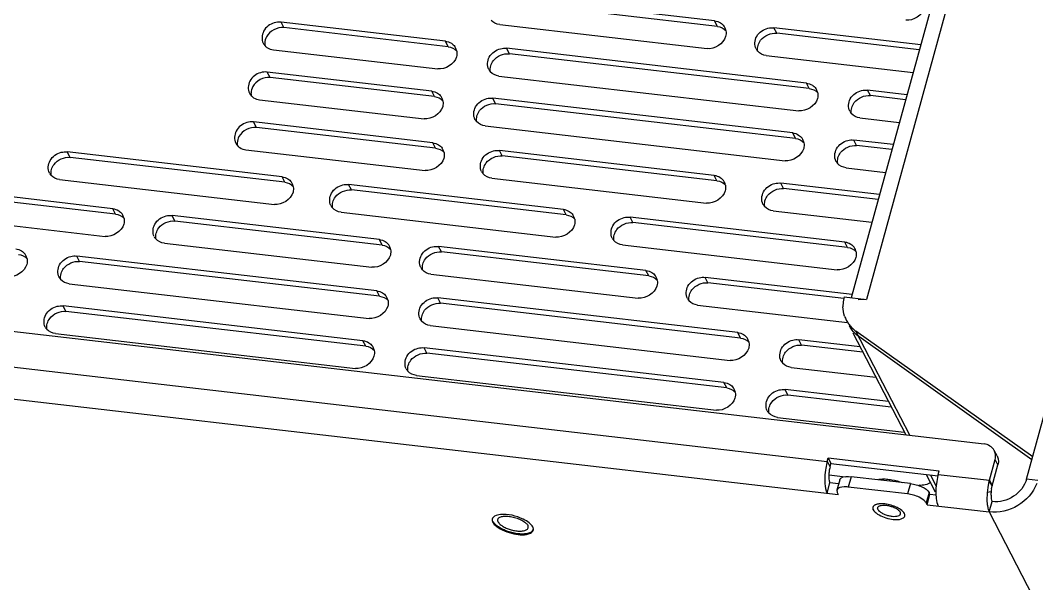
# Model space of a CAD drawing. Header units: millimetres. Extents: x -177 to 18421, y -5017 to 3255.
# Drawn here: x 13233.73 to 13265.99, y 1973.03 to 1990.91 of the extents above; entities that cross this region are included whole.
import ezdxf

# ---------------------------------------------------------------- set-up
doc = ezdxf.new("R2010")
doc.units = ezdxf.units.MM
doc.header["$LTSCALE"] = 46.255
doc.layers.get('0').update_dxf_attribs({"linetype": 'CONTINUOUS'})
doc.layers.add('02___PRT_ALL_AXES', color=7, linetype='CONTINUOUS')

msp = doc.modelspace()

# ---------------------------------------------------------------- linework, layer by layer
at = {"color": 7, "linetype": 'Continuous'}
for p, q in [((13272.517, 2027.197), (13260.099, 1982.108)), ((13273.061, 2027.345), (13260.587, 1982.052)), ((13255.769, 1990.891), (13249.188, 1991.654)), ((13247.224, 1990.247), (13242.007, 1990.851)), ((13242.097, 1990.678), (13242.007, 1990.851)), ((13248.946, 1990.774), (13255.527, 1990.011)), ((13255.859, 1990.718), (13255.769, 1990.891)), ((13262.31, 1990.133), (13257.65, 1990.673)), ((13257.739, 1990.5), (13257.65, 1990.673)), ((13247.314, 1990.073), (13247.224, 1990.247)), ((13241.764, 1989.972), (13246.982, 1989.367)), ((13258.682, 1988.919), (13249.163, 1990.022)), ((13249.253, 1989.849), (13249.163, 1990.022)), ((13257.407, 1989.793), (13262.067, 1989.253)), ((13246.788, 1988.663), (13241.57, 1989.268)), ((13241.66, 1989.094), (13241.57, 1989.268)), ((13248.921, 1989.142), (13258.44, 1988.039)), ((13258.772, 1988.746), (13258.682, 1988.919)), ((13246.878, 1988.49), (13246.788, 1988.663)), ((13261.873, 1988.549), (13260.621, 1988.694)), ((13260.711, 1988.521), (13260.621, 1988.694)), ((13241.328, 1988.388), (13246.546, 1987.783)), ((13258.246, 1987.335), (13248.727, 1988.438)), ((13248.817, 1988.265), (13248.727, 1988.438)), ((13260.379, 1987.814), (13261.631, 1987.669)), ((13246.822, 1987.025), (13241.134, 1987.684)), ((13241.224, 1987.51), (13241.134, 1987.684)), ((13248.485, 1987.558), (13258.004, 1986.455)), ((13258.336, 1987.162), (13258.246, 1987.335)), ((13246.912, 1986.851), (13246.822, 1987.025)), ((13261.437, 1986.965), (13260.185, 1987.111)), ((13260.275, 1986.937), (13260.185, 1987.111)), ((13242.038, 1985.945), (13235.222, 1986.734)), ((13235.312, 1986.561), (13235.222, 1986.734)), ((13240.892, 1986.804), (13246.58, 1986.145)), ((13255.753, 1985.99), (13248.937, 1986.78)), ((13249.027, 1986.606), (13248.937, 1986.78)), ((13259.943, 1986.231), (13261.195, 1986.086)), ((13242.128, 1985.771), (13242.038, 1985.945)), ((13248.695, 1985.9), (13255.511, 1985.11)), ((13255.843, 1985.816), (13255.753, 1985.99)), ((13236.666, 1984.933), (13230.085, 1985.695)), ((13234.979, 1985.855), (13241.795, 1985.065)), ((13250.969, 1984.91), (13244.153, 1985.7)), ((13244.243, 1985.526), (13244.153, 1985.7)), ((13261.001, 1985.382), (13257.869, 1985.745)), ((13257.959, 1985.571), (13257.869, 1985.745)), ((13236.756, 1984.759), (13236.666, 1984.933)), ((13251.059, 1984.736), (13250.969, 1984.91)), ((13229.842, 1984.815), (13236.423, 1984.053)), ((13245.127, 1983.952), (13238.546, 1984.715)), ((13238.636, 1984.541), (13238.546, 1984.715)), ((13243.911, 1984.82), (13250.727, 1984.03)), ((13259.9, 1983.875), (13253.084, 1984.665)), ((13253.174, 1984.491), (13253.084, 1984.665)), ((13257.626, 1984.865), (13260.759, 1984.502)), ((13245.217, 1983.779), (13245.127, 1983.952)), ((13238.304, 1983.835), (13244.885, 1983.072)), ((13253.588, 1982.972), (13247.007, 1983.734)), ((13247.097, 1983.561), (13247.007, 1983.734)), ((13252.842, 1983.785), (13259.658, 1982.995)), ((13259.99, 1983.701), (13259.9, 1983.875)), ((13245.043, 1982.328), (13235.525, 1983.431)), ((13235.614, 1983.257), (13235.525, 1983.431)), ((13253.678, 1982.798), (13253.588, 1982.972)), ((13246.765, 1982.854), (13253.346, 1982.092)), ((13260.129, 1982.214), (13255.469, 1982.754)), ((13255.558, 1982.58), (13255.469, 1982.754)), ((13235.282, 1982.551), (13244.801, 1981.448)), ((13245.133, 1982.154), (13245.043, 1982.328)), ((13256.501, 1981), (13246.982, 1982.103)), ((13247.072, 1981.929), (13246.982, 1982.103)), ((13259.881, 1982.133), (13260.587, 1982.052)), ((13244.607, 1980.744), (13235.088, 1981.847)), ((13235.178, 1981.673), (13235.088, 1981.847)), ((13255.226, 1981.874), (13259.986, 1981.322)), ((13246.74, 1981.223), (13256.259, 1980.12)), ((13265.865, 1977.057), (13260.252, 1981.048)), ((13261.965, 1977.742), (13260.252, 1981.048)), ((13234.846, 1980.967), (13244.365, 1979.864)), ((13244.697, 1980.57), (13244.607, 1980.744)), ((13256.591, 1980.826), (13256.501, 1981)), ((13260.387, 1980.55), (13258.44, 1980.775)), ((13258.53, 1980.602), (13258.44, 1980.775)), ((13260.154, 1980.998), (13261.833, 1977.757)), ((13256.065, 1979.416), (13246.546, 1980.519)), ((13246.636, 1980.346), (13246.546, 1980.519)), ((13258.198, 1979.895), (13260.887, 1979.584)), ((13246.304, 1979.639), (13255.823, 1978.536)), ((13256.155, 1979.243), (13256.065, 1979.416)), ((13261.287, 1978.811), (13258.004, 1979.191)), ((13258.094, 1979.018), (13258.004, 1979.191)), ((13265.671, 1976.351), (13266.507, 1979.386)), ((13257.762, 1978.311), (13261.788, 1977.845)), ((13264.734, 1977.085), (13264.644, 1977.259)), ((13259.341, 1976.911), (13259.431, 1976.737)), ((13259.371, 1977.021), (13259.461, 1976.847)), ((13259.431, 1976.737), (13259.461, 1976.847)), ((13259.461, 1976.847), (13262.861, 1976.454)), ((13264.76, 1976.801), (13264.67, 1976.974)), ((13264.578, 1976.141), (13264.76, 1976.801)), ((13259.339, 1975.904), (13259.43, 1976.234)), ((13259.402, 1976.487), (13259.917, 1976.427)), ((13259.705, 1976.202), (13259.43, 1976.234)), ((13259.74, 1976.329), (13259.65, 1975.999)), ((13260.103, 1976.428), (13260.012, 1976.098)), ((13261.983, 1976.21), (13260.103, 1976.428)), ((13260.984, 1976.346), (13260.981, 1976.335)), ((13260.995, 1976.337), (13260.984, 1976.346)), ((13261.072, 1976.354), (13261.069, 1976.343)), ((13261.983, 1976.21), (13261.892, 1975.88)), ((13262.486, 1976.497), (13262.768, 1975.952)), ((13262.623, 1976.471), (13262.804, 1976.122)), ((13264.478, 1976.276), (13264.573, 1976.122)), ((13264.488, 1976.314), (13264.578, 1976.141)), ((13266.023, 1976.31), (13265.671, 1976.351)), ((13262.573, 1975.924), (13262.482, 1975.594)), ((13262.512, 1975.536), (13262.603, 1975.866)), ((13262.603, 1975.866), (13262.573, 1975.924)), ((13262.797, 1975.844), (13262.603, 1975.866)), ((13264.421, 1975.938), (13264.545, 1975.953)), ((13264.573, 1976.122), (13264.578, 1976.141)), ((13264.486, 1975.308), (13264.577, 1975.638))]:
    msp.add_line(p, q, dxfattribs=at)
at = {"color": 3, "linetype": 'Continuous'}
for p, q in [((13255.859, 1990.718), (13249.278, 1991.48)), ((13247.314, 1990.073), (13242.097, 1990.678)), ((13262.266, 1989.975), (13257.739, 1990.5)), ((13258.772, 1988.746), (13249.253, 1989.849)), ((13159.778, 1989.583), (13264.321, 1977.469)), ((13246.878, 1988.49), (13241.66, 1989.094)), ((13261.83, 1988.391), (13260.711, 1988.521)), ((13258.336, 1987.162), (13248.817, 1988.265)), ((13246.912, 1986.851), (13241.224, 1987.51)), ((13261.394, 1986.807), (13260.275, 1986.937)), ((13242.128, 1985.771), (13235.312, 1986.561)), ((13255.843, 1985.816), (13249.027, 1986.606)), ((13260.957, 1985.224), (13257.959, 1985.571)), ((13236.756, 1984.759), (13230.175, 1985.522)), ((13251.059, 1984.736), (13244.243, 1985.526)), ((13245.217, 1983.779), (13238.636, 1984.541)), ((13259.99, 1983.701), (13253.174, 1984.491)), ((13253.678, 1982.798), (13247.097, 1983.561)), ((13245.133, 1982.154), (13235.614, 1983.257)), ((13259.875, 1982.08), (13255.558, 1982.58)), ((13244.697, 1980.57), (13235.178, 1981.673)), ((13256.591, 1980.826), (13247.072, 1981.929)), ((13265.84, 1976.965), (13260.341, 1980.875)), ((13260.476, 1980.376), (13258.53, 1980.602)), ((13229.962, 1980.315), (13259.341, 1976.911)), ((13256.155, 1979.243), (13246.636, 1980.346)), ((13229.607, 1979.349), (13259.691, 1975.863)), ((13261.377, 1978.637), (13258.094, 1979.018)), ((13259.341, 1976.911), (13259.371, 1977.021)), ((13259.371, 1977.021), (13262.897, 1976.612)), ((13264.488, 1976.314), (13264.67, 1976.974)), ((13262.867, 1976.502), (13262.897, 1976.612)), ((13262.867, 1976.502), (13264.488, 1976.314)), ((13264.478, 1976.276), (13264.483, 1976.295)), ((13264.483, 1976.295), (13264.488, 1976.314)), ((13259.65, 1976), (13259.662, 1975.921)), ((13259.662, 1975.921), (13259.691, 1975.863)), ((13261.892, 1975.88), (13260.012, 1976.098)), ((13262.512, 1975.536), (13262.482, 1975.594)), ((13262.512, 1975.536), (13264.486, 1975.308)), ((13264.486, 1975.308), (13274.969, 1955.074))]:
    msp.add_line(p, q, dxfattribs=at)
at = {"color": 7, "linetype": 'Continuous'}
for centre, radius, start, end in [((13255.768, 1990.514), 0.365, 27.4056, 35.1828), ((13255.761, 1990.511), 0.372, 10.3285, 27.3353), ((13241.768, 1990.351), 0.367, 207.4263, 223.0838), ((13241.782, 1990.364), 0.386, 223.076, 237.2182), ((13247.223, 1989.869), 0.365, 27.4056, 35.1828), ((13247.217, 1989.866), 0.372, 10.3285, 27.3353), ((13257.408, 1990.171), 0.365, 207.4056, 215.1828), ((13257.411, 1990.173), 0.368, 215.202, 221.3403), ((13248.922, 1989.52), 0.365, 207.4056, 215.1828), ((13248.925, 1989.522), 0.368, 215.202, 221.3403), ((13241.331, 1988.767), 0.367, 207.4263, 223.0838), ((13241.345, 1988.78), 0.386, 223.076, 237.2182), ((13246.787, 1988.285), 0.365, 27.4056, 35.1828), ((13246.78, 1988.282), 0.372, 10.3285, 27.3353), ((13258.681, 1988.542), 0.365, 27.4056, 35.1828), ((13258.675, 1988.539), 0.372, 10.3285, 27.3353), ((13260.38, 1988.192), 0.365, 207.4056, 215.1828), ((13260.383, 1988.194), 0.368, 215.202, 221.3403), ((13248.486, 1987.936), 0.365, 207.4056, 215.1828), ((13248.489, 1987.938), 0.368, 215.202, 221.3403), ((13258.245, 1986.958), 0.365, 27.4056, 35.1828), ((13240.895, 1987.183), 0.367, 207.4263, 223.0838), ((13240.909, 1987.196), 0.386, 223.076, 237.2182), ((13246.821, 1986.647), 0.365, 27.4056, 35.1828), ((13258.238, 1986.955), 0.372, 10.3285, 27.3353), ((13246.814, 1986.644), 0.372, 10.3285, 27.3353), ((13259.944, 1986.608), 0.365, 207.4056, 215.1828), ((13259.947, 1986.61), 0.368, 215.202, 221.3403), ((13234.98, 1986.232), 0.365, 207.4056, 215.1828), ((13234.983, 1986.234), 0.368, 215.202, 221.3403), ((13248.696, 1986.277), 0.365, 207.4056, 215.1828), ((13248.699, 1986.279), 0.368, 215.202, 221.3403), ((13242.037, 1985.567), 0.365, 27.4056, 35.1828), ((13242.03, 1985.564), 0.372, 10.3285, 27.3353), ((13255.752, 1985.612), 0.365, 27.4056, 35.1828), ((13255.746, 1985.609), 0.372, 10.3285, 27.3353), ((13243.912, 1985.197), 0.365, 207.4056, 215.1828), ((13243.914, 1985.199), 0.368, 215.202, 221.3403), ((13257.628, 1985.242), 0.365, 207.4056, 215.1828), ((13257.63, 1985.244), 0.368, 215.202, 221.3403), ((13236.665, 1984.555), 0.365, 27.4056, 35.1828), ((13236.658, 1984.552), 0.372, 10.3285, 27.3353), ((13250.968, 1984.532), 0.365, 27.4056, 35.1828), ((13250.961, 1984.529), 0.372, 10.3285, 27.3353), ((13238.305, 1984.212), 0.365, 207.4056, 215.1828), ((13238.308, 1984.214), 0.368, 215.202, 221.3403), ((13252.843, 1984.162), 0.365, 207.4056, 215.1828), ((13252.846, 1984.164), 0.368, 215.202, 221.3403), ((13245.126, 1983.575), 0.365, 27.4056, 35.1828), ((13245.119, 1983.572), 0.372, 10.3285, 27.3353), ((13259.899, 1983.497), 0.365, 27.4056, 35.1828), ((13259.893, 1983.494), 0.372, 10.3285, 27.3353), ((13233.584, 1983.278), 0.365, 27.4056, 35.1828), ((13233.578, 1983.275), 0.372, 10.3285, 27.3353), ((13246.766, 1983.232), 0.365, 207.4056, 215.1828), ((13246.769, 1983.234), 0.368, 215.202, 221.3403), ((13235.283, 1982.928), 0.365, 207.4056, 215.1828), ((13235.286, 1982.93), 0.368, 215.202, 221.3403), ((13253.587, 1982.594), 0.365, 27.4056, 35.1828), ((13253.58, 1982.591), 0.372, 10.3285, 27.3353), ((13245.042, 1981.95), 0.365, 27.4056, 35.1828), ((13245.036, 1981.947), 0.372, 10.3285, 27.3353), ((13255.227, 1982.251), 0.365, 207.4056, 215.1828), ((13255.23, 1982.253), 0.368, 215.202, 221.3403), ((13260.955, 1981.836), 1.114, 164.5555, 175.3119), ((13260.888, 1981.843), 1.047, 175.359, 181.1216), ((13246.741, 1981.6), 0.365, 207.4056, 215.1828), ((13246.744, 1981.602), 0.368, 215.202, 221.3403), ((13260.794, 1981.831), 0.952, 198.8434, 207.3754), ((13260.793, 1981.831), 0.951, 207.389, 215.5314), ((13234.847, 1981.344), 0.365, 207.4056, 215.1828), ((13234.85, 1981.346), 0.368, 215.202, 221.3403), ((13260.793, 1981.831), 0.95, 215.5361, 216.9675), ((13260.812, 1981.846), 0.974, 217.0064, 225.8455), ((13260.874, 1981.653), 0.94, 207.4536, 210.9743), ((13260.874, 1981.653), 0.941, 210.9757, 211.9887), ((13260.837, 1981.872), 1.01, 225.847, 234.6027), ((13256.5, 1980.622), 0.365, 27.4056, 35.1828), ((13256.494, 1980.619), 0.372, 10.3285, 27.3353), ((13244.606, 1980.366), 0.365, 27.4056, 35.1828), ((13244.599, 1980.363), 0.372, 10.3285, 27.3353), ((13258.199, 1980.273), 0.365, 207.4056, 215.1828), ((13258.202, 1980.275), 0.368, 215.202, 221.3403), ((13246.305, 1980.017), 0.365, 207.4056, 215.1828), ((13246.308, 1980.019), 0.368, 215.202, 221.3403), ((13256.064, 1979.039), 0.365, 27.4056, 35.1828), ((13256.057, 1979.036), 0.372, 10.3285, 27.3353), ((13257.763, 1978.689), 0.365, 207.4056, 215.1828), ((13257.766, 1978.691), 0.368, 215.202, 221.3403), ((13261.097, 1975.508), 0.835, 97.0076, 97.9862), ((13261.104, 1975.453), 0.891, 95.5686, 97.0027), ((13261.113, 1975.354), 0.99, 92.5497, 95.5574), ((13265.698, 1975.848), 1.158, 170.597, 174.786)]:
    msp.add_arc(centre, radius, start, end, dxfattribs=at)
at = {"color": 3, "linetype": 'Continuous'}
for centre, radius, start, end in [((13241.878, 1990.181), 0.388, 178.3569, 191.4188), ((13241.441, 1988.597), 0.388, 178.3569, 191.4188), ((13241.005, 1987.013), 0.388, 178.3569, 191.4188), ((13260.884, 1981.658), 0.951, 207.3927, 216.9601), ((13261.071, 1976.435), 1.794, 164.61, 165.7685), ((13264.596, 1976.026), 1.794, 164.61, 165.7685), ((13266.448, 1975.781), 2.031, 165.8894, 169.016), ((13264.636, 1975.929), 1.846, 179.8502, 182.8264), ((13266.718, 1975.73), 2.306, 170.6299, 174.8262), ((13266.633, 1975.744), 2.22, 169.5121, 170.6228), ((13266.594, 1975.751), 2.18, 168.9795, 169.5107)]:
    msp.add_arc(centre, radius, start, end, dxfattribs=at)
at = {"color": 7, "linetype": 'Continuous'}
for points in [[(13262.43, 1991.3), (13262.368, 1991.073), (13262.073, 1990.887), (13261.839, 1990.914)], [(13242.007, 1990.851), (13241.935, 1990.86), (13241.86, 1990.852), (13241.791, 1990.831)], [(13248.946, 1990.774), (13248.845, 1990.785), (13248.741, 1990.834), (13248.674, 1990.91)], [(13255.769, 1990.891), (13255.835, 1990.883), (13255.901, 1990.862), (13255.957, 1990.827)], [(13255.957, 1990.827), (13255.999, 1990.8), (13256.037, 1990.765), (13256.066, 1990.724)], [(13256.118, 1990.397), (13256.056, 1990.17), (13255.761, 1989.984), (13255.527, 1990.011)], [(13256.127, 1990.577), (13256.138, 1990.518), (13256.134, 1990.455), (13256.118, 1990.397)], [(13257.461, 1990.66), (13257.522, 1990.676), (13257.587, 1990.68), (13257.65, 1990.673)], [(13247.224, 1990.247), (13247.29, 1990.239), (13247.356, 1990.218), (13247.412, 1990.183)], [(13247.412, 1990.183), (13247.454, 1990.156), (13247.492, 1990.12), (13247.521, 1990.079)], [(13241.572, 1990.039), (13241.629, 1990.002), (13241.697, 1989.979), (13241.764, 1989.972)], [(13247.573, 1989.752), (13247.511, 1989.526), (13247.216, 1989.34), (13246.982, 1989.367)], [(13247.583, 1989.933), (13247.593, 1989.874), (13247.589, 1989.811), (13247.573, 1989.752)], [(13248.974, 1990.009), (13249.036, 1990.024), (13249.101, 1990.029), (13249.163, 1990.022)], [(13257.407, 1989.793), (13257.306, 1989.805), (13257.202, 1989.853), (13257.135, 1989.93)], [(13241.57, 1989.268), (13241.499, 1989.276), (13241.424, 1989.268), (13241.354, 1989.248)], [(13248.921, 1989.142), (13248.82, 1989.154), (13248.716, 1989.202), (13248.649, 1989.279)], [(13258.682, 1988.919), (13258.748, 1988.911), (13258.814, 1988.89), (13258.87, 1988.855)], [(13258.87, 1988.855), (13258.912, 1988.828), (13258.95, 1988.793), (13258.979, 1988.752)], [(13241.136, 1988.455), (13241.193, 1988.418), (13241.261, 1988.395), (13241.328, 1988.388)], [(13246.788, 1988.663), (13246.854, 1988.655), (13246.92, 1988.634), (13246.976, 1988.599)], [(13246.976, 1988.599), (13247.018, 1988.572), (13247.056, 1988.537), (13247.085, 1988.496)], [(13248.538, 1988.426), (13248.6, 1988.441), (13248.665, 1988.446), (13248.727, 1988.438)], [(13259.04, 1988.605), (13259.051, 1988.546), (13259.047, 1988.483), (13259.031, 1988.425)], [(13260.432, 1988.682), (13260.494, 1988.697), (13260.559, 1988.702), (13260.621, 1988.694)], [(13247.137, 1988.169), (13247.075, 1987.942), (13246.78, 1987.756), (13246.546, 1987.783)], [(13247.146, 1988.349), (13247.157, 1988.29), (13247.153, 1988.227), (13247.137, 1988.169)], [(13259.031, 1988.425), (13258.969, 1988.198), (13258.674, 1988.012), (13258.44, 1988.039)], [(13260.379, 1987.814), (13260.278, 1987.826), (13260.174, 1987.875), (13260.107, 1987.951)], [(13241.134, 1987.684), (13241.062, 1987.692), (13240.988, 1987.684), (13240.918, 1987.664)], [(13248.485, 1987.558), (13248.384, 1987.57), (13248.28, 1987.619), (13248.212, 1987.695)], [(13258.246, 1987.335), (13258.312, 1987.328), (13258.378, 1987.306), (13258.434, 1987.271)], [(13258.434, 1987.271), (13258.476, 1987.244), (13258.514, 1987.209), (13258.543, 1987.168)], [(13240.7, 1986.871), (13240.757, 1986.834), (13240.825, 1986.812), (13240.892, 1986.804)], [(13246.822, 1987.025), (13246.888, 1987.017), (13246.954, 1986.995), (13247.009, 1986.96)], [(13247.009, 1986.96), (13247.052, 1986.934), (13247.09, 1986.898), (13247.119, 1986.857)], [(13258.595, 1986.841), (13258.533, 1986.614), (13258.238, 1986.428), (13258.004, 1986.455)], [(13258.604, 1987.021), (13258.615, 1986.962), (13258.611, 1986.899), (13258.595, 1986.841)], [(13259.996, 1987.098), (13260.057, 1987.113), (13260.122, 1987.118), (13260.185, 1987.111)], [(13235.033, 1986.722), (13235.094, 1986.737), (13235.159, 1986.742), (13235.222, 1986.734)], [(13247.171, 1986.53), (13247.109, 1986.303), (13246.813, 1986.118), (13246.58, 1986.145)], [(13247.18, 1986.711), (13247.191, 1986.652), (13247.187, 1986.588), (13247.171, 1986.53)], [(13248.748, 1986.767), (13248.81, 1986.782), (13248.875, 1986.787), (13248.937, 1986.78)], [(13259.943, 1986.231), (13259.842, 1986.242), (13259.737, 1986.291), (13259.67, 1986.367)], [(13234.979, 1985.855), (13234.878, 1985.866), (13234.774, 1985.915), (13234.707, 1985.991)], [(13242.038, 1985.945), (13242.103, 1985.937), (13242.169, 1985.915), (13242.225, 1985.88)], [(13242.225, 1985.88), (13242.268, 1985.854), (13242.306, 1985.818), (13242.335, 1985.777)], [(13248.695, 1985.9), (13248.594, 1985.911), (13248.49, 1985.96), (13248.423, 1986.036)], [(13255.753, 1985.99), (13255.819, 1985.982), (13255.885, 1985.961), (13255.941, 1985.925)], [(13255.941, 1985.925), (13255.983, 1985.899), (13256.021, 1985.863), (13256.05, 1985.822)], [(13242.396, 1985.631), (13242.407, 1985.572), (13242.403, 1985.508), (13242.387, 1985.45)], [(13243.964, 1985.687), (13244.025, 1985.702), (13244.09, 1985.707), (13244.153, 1985.7)], [(13256.112, 1985.676), (13256.122, 1985.617), (13256.118, 1985.553), (13256.102, 1985.495)], [(13257.68, 1985.732), (13257.741, 1985.747), (13257.806, 1985.752), (13257.869, 1985.745)], [(13242.387, 1985.45), (13242.324, 1985.223), (13242.029, 1985.038), (13241.795, 1985.065)], [(13256.102, 1985.495), (13256.04, 1985.268), (13255.745, 1985.083), (13255.511, 1985.11)], [(13236.666, 1984.933), (13236.731, 1984.925), (13236.797, 1984.904), (13236.853, 1984.868)], [(13243.911, 1984.82), (13243.81, 1984.831), (13243.705, 1984.88), (13243.638, 1984.956)], [(13250.969, 1984.91), (13251.035, 1984.902), (13251.101, 1984.881), (13251.156, 1984.845)], [(13257.626, 1984.865), (13257.526, 1984.876), (13257.421, 1984.925), (13257.354, 1985.001)], [(13236.853, 1984.868), (13236.896, 1984.842), (13236.934, 1984.806), (13236.963, 1984.765)], [(13237.024, 1984.619), (13237.035, 1984.56), (13237.031, 1984.496), (13237.015, 1984.438)], [(13238.357, 1984.702), (13238.418, 1984.717), (13238.483, 1984.722), (13238.546, 1984.715)], [(13251.156, 1984.845), (13251.199, 1984.819), (13251.237, 1984.783), (13251.266, 1984.742)], [(13251.327, 1984.596), (13251.338, 1984.537), (13251.334, 1984.473), (13251.318, 1984.415)], [(13252.895, 1984.652), (13252.957, 1984.667), (13253.022, 1984.672), (13253.084, 1984.665)], [(13237.015, 1984.438), (13236.952, 1984.212), (13236.657, 1984.026), (13236.423, 1984.053)], [(13251.318, 1984.415), (13251.256, 1984.188), (13250.96, 1984.003), (13250.727, 1984.03)], [(13238.304, 1983.835), (13238.203, 1983.847), (13238.098, 1983.895), (13238.031, 1983.971)], [(13245.127, 1983.952), (13245.193, 1983.945), (13245.259, 1983.923), (13245.314, 1983.888)], [(13233.585, 1983.655), (13233.651, 1983.648), (13233.717, 1983.626), (13233.773, 1983.591)], [(13245.314, 1983.888), (13245.357, 1983.861), (13245.395, 1983.826), (13245.424, 1983.785)], [(13245.485, 1983.639), (13245.496, 1983.579), (13245.492, 1983.516), (13245.476, 1983.458)], [(13246.818, 1983.722), (13246.88, 1983.737), (13246.945, 1983.742), (13247.007, 1983.734)], [(13252.842, 1983.785), (13252.741, 1983.796), (13252.637, 1983.845), (13252.57, 1983.921)], [(13259.9, 1983.875), (13259.966, 1983.867), (13260.032, 1983.846), (13260.088, 1983.81)], [(13260.088, 1983.81), (13260.13, 1983.784), (13260.168, 1983.748), (13260.197, 1983.707)], [(13233.773, 1983.591), (13233.815, 1983.564), (13233.853, 1983.529), (13233.882, 1983.488)], [(13233.944, 1983.342), (13233.954, 1983.282), (13233.95, 1983.219), (13233.934, 1983.161)], [(13235.335, 1983.418), (13235.397, 1983.433), (13235.462, 1983.438), (13235.525, 1983.431)], [(13245.476, 1983.458), (13245.414, 1983.231), (13245.118, 1983.045), (13244.885, 1983.072)], [(13260.249, 1983.38), (13260.187, 1983.153), (13259.892, 1982.968), (13259.658, 1982.995)], [(13260.259, 1983.561), (13260.269, 1983.502), (13260.265, 1983.438), (13260.249, 1983.38)], [(13233.934, 1983.161), (13233.872, 1982.934), (13233.577, 1982.748), (13233.343, 1982.775)], [(13246.765, 1982.854), (13246.664, 1982.866), (13246.56, 1982.915), (13246.493, 1982.991)], [(13253.588, 1982.972), (13253.654, 1982.964), (13253.72, 1982.943), (13253.776, 1982.907)], [(13235.282, 1982.551), (13235.181, 1982.562), (13235.077, 1982.611), (13235.01, 1982.687)], [(13253.776, 1982.907), (13253.818, 1982.881), (13253.856, 1982.845), (13253.885, 1982.804)], [(13253.946, 1982.658), (13253.957, 1982.599), (13253.953, 1982.535), (13253.937, 1982.477)], [(13255.28, 1982.741), (13255.341, 1982.756), (13255.406, 1982.761), (13255.469, 1982.754)], [(13245.043, 1982.328), (13245.109, 1982.32), (13245.175, 1982.298), (13245.231, 1982.263)], [(13253.937, 1982.477), (13253.875, 1982.251), (13253.58, 1982.065), (13253.346, 1982.092)], [(13245.231, 1982.263), (13245.273, 1982.237), (13245.311, 1982.201), (13245.34, 1982.16)], [(13245.402, 1982.014), (13245.412, 1981.954), (13245.408, 1981.891), (13245.392, 1981.833)], [(13246.793, 1982.09), (13246.855, 1982.105), (13246.92, 1982.11), (13246.982, 1982.103)], [(13255.226, 1981.874), (13255.125, 1981.886), (13255.021, 1981.934), (13254.954, 1982.01)], [(13260.32, 1982.055), (13260.408, 1982.065), (13260.498, 1982.062), (13260.587, 1982.052)], [(13234.899, 1981.834), (13234.961, 1981.849), (13235.026, 1981.854), (13235.088, 1981.847)], [(13245.392, 1981.833), (13245.33, 1981.606), (13245.035, 1981.421), (13244.801, 1981.448)], [(13259.894, 1981.524), (13259.861, 1981.619), (13259.844, 1981.721), (13259.842, 1981.822)], [(13246.74, 1981.223), (13246.639, 1981.235), (13246.535, 1981.283), (13246.468, 1981.359)], [(13234.846, 1980.967), (13234.745, 1980.979), (13234.641, 1981.027), (13234.573, 1981.103)], [(13260.341, 1980.875), (13260.237, 1980.949), (13260.144, 1981.046), (13260.076, 1981.155)], [(13244.607, 1980.744), (13244.673, 1980.736), (13244.739, 1980.715), (13244.795, 1980.679)], [(13256.501, 1981), (13256.567, 1980.992), (13256.633, 1980.971), (13256.689, 1980.936)], [(13256.689, 1980.936), (13256.731, 1980.909), (13256.769, 1980.873), (13256.798, 1980.832)], [(13258.251, 1980.762), (13258.313, 1980.778), (13258.378, 1980.782), (13258.44, 1980.775)], [(13244.795, 1980.679), (13244.837, 1980.653), (13244.875, 1980.617), (13244.904, 1980.576)], [(13244.965, 1980.43), (13244.976, 1980.371), (13244.972, 1980.307), (13244.956, 1980.249)], [(13246.357, 1980.506), (13246.419, 1980.521), (13246.484, 1980.526), (13246.546, 1980.519)], [(13256.85, 1980.505), (13256.788, 1980.279), (13256.493, 1980.093), (13256.259, 1980.12)], [(13256.859, 1980.686), (13256.87, 1980.627), (13256.866, 1980.564), (13256.85, 1980.505)], [(13244.956, 1980.249), (13244.894, 1980.022), (13244.599, 1979.837), (13244.365, 1979.864)], [(13246.304, 1979.639), (13246.203, 1979.651), (13246.099, 1979.699), (13246.031, 1979.776)], [(13258.198, 1979.895), (13258.097, 1979.907), (13257.993, 1979.955), (13257.926, 1980.032)], [(13256.065, 1979.416), (13256.131, 1979.408), (13256.197, 1979.387), (13256.253, 1979.352)], [(13256.253, 1979.352), (13256.295, 1979.325), (13256.333, 1979.29), (13256.362, 1979.249)], [(13256.423, 1979.102), (13256.434, 1979.043), (13256.43, 1978.98), (13256.414, 1978.922)], [(13257.815, 1979.179), (13257.876, 1979.194), (13257.941, 1979.199), (13258.004, 1979.191)], [(13256.414, 1978.922), (13256.352, 1978.695), (13256.057, 1978.509), (13255.823, 1978.536)], [(13257.762, 1978.311), (13257.661, 1978.323), (13257.556, 1978.372), (13257.489, 1978.448)], [(13264.734, 1977.086), (13264.752, 1977.049), (13264.765, 1977.009), (13264.771, 1976.968)], [(13264.771, 1976.968), (13264.779, 1976.913), (13264.775, 1976.855), (13264.76, 1976.801)], [(13259.431, 1976.737), (13259.418, 1976.692), (13259.409, 1976.645), (13259.403, 1976.598)], [(13262.629, 1976.246), (13262.524, 1976.177), (13262.387, 1976.141), (13262.261, 1976.156)], [(13264.545, 1975.953), (13264.541, 1975.911), (13264.539, 1975.869), (13264.541, 1975.826)], [(13264.541, 1975.826), (13264.542, 1975.762), (13264.548, 1975.695), (13264.577, 1975.638)]]:
    msp.add_open_spline(points, degree=3, dxfattribs=at)
for points, knots in [([(13241.791, 1990.831), (13241.653, 1990.791), (13241.407, 1990.614), (13241.383, 1990.295), (13241.442, 1990.181)], [0, 0, 0, 0, 0.529359, 1, 1, 1, 1]), ([(13257.085, 1990.003), (13257.024, 1990.119), (13257.054, 1990.451), (13257.317, 1990.625), (13257.461, 1990.66)], [0, 0, 0, 0, 0.470525, 1, 1, 1, 1]), ([(13248.599, 1989.352), (13248.538, 1989.468), (13248.568, 1989.8), (13248.831, 1989.974), (13248.974, 1990.009)], [0, 0, 0, 0, 0.470525, 1, 1, 1, 1]), ([(13241.354, 1989.248), (13241.217, 1989.207), (13240.97, 1989.03), (13240.947, 1988.711), (13241.005, 1988.598)], [0, 0, 0, 0, 0.529359, 1, 1, 1, 1]), ([(13260.057, 1988.024), (13259.996, 1988.141), (13260.026, 1988.472), (13260.289, 1988.647), (13260.432, 1988.682)], [0, 0, 0, 0, 0.470525, 1, 1, 1, 1]), ([(13248.162, 1987.768), (13248.102, 1987.885), (13248.132, 1988.216), (13248.395, 1988.39), (13248.538, 1988.426)], [0, 0, 0, 0, 0.470525, 1, 1, 1, 1]), ([(13240.918, 1987.664), (13240.781, 1987.623), (13240.534, 1987.446), (13240.511, 1987.127), (13240.569, 1987.014)], [0, 0, 0, 0, 0.529359, 1, 1, 1, 1]), ([(13259.62, 1986.44), (13259.56, 1986.557), (13259.59, 1986.888), (13259.853, 1987.063), (13259.996, 1987.098)], [0, 0, 0, 0, 0.470525, 1, 1, 1, 1]), ([(13234.657, 1986.064), (13234.596, 1986.181), (13234.626, 1986.512), (13234.889, 1986.687), (13235.033, 1986.722)], [0, 0, 0, 0, 0.470525, 1, 1, 1, 1]), ([(13248.372, 1986.109), (13248.312, 1986.226), (13248.342, 1986.557), (13248.605, 1986.732), (13248.748, 1986.767)], [0, 0, 0, 0, 0.470525, 1, 1, 1, 1]), ([(13243.588, 1985.029), (13243.528, 1985.146), (13243.558, 1985.477), (13243.82, 1985.652), (13243.964, 1985.687)], [0, 0, 0, 0, 0.470525, 1, 1, 1, 1]), ([(13257.304, 1985.074), (13257.243, 1985.191), (13257.273, 1985.522), (13257.536, 1985.697), (13257.68, 1985.732)], [0, 0, 0, 0, 0.470525, 1, 1, 1, 1]), ([(13237.981, 1984.045), (13237.921, 1984.161), (13237.951, 1984.493), (13238.213, 1984.667), (13238.357, 1984.702)], [0, 0, 0, 0, 0.470525, 1, 1, 1, 1]), ([(13252.519, 1983.994), (13252.459, 1984.111), (13252.489, 1984.442), (13252.752, 1984.617), (13252.895, 1984.652)], [0, 0, 0, 0, 0.470525, 1, 1, 1, 1]), ([(13246.442, 1983.064), (13246.382, 1983.181), (13246.412, 1983.512), (13246.675, 1983.687), (13246.818, 1983.722)], [0, 0, 0, 0, 0.470525, 1, 1, 1, 1]), ([(13234.96, 1982.76), (13234.899, 1982.877), (13234.929, 1983.208), (13235.192, 1983.383), (13235.335, 1983.418)], [0, 0, 0, 0, 0.470525, 1, 1, 1, 1]), ([(13254.904, 1982.084), (13254.843, 1982.2), (13254.873, 1982.532), (13255.136, 1982.706), (13255.28, 1982.741)], [0, 0, 0, 0, 0.470525, 1, 1, 1, 1]), ([(13246.418, 1981.433), (13246.357, 1981.549), (13246.387, 1981.881), (13246.65, 1982.055), (13246.793, 1982.09)], [0, 0, 0, 0, 0.470525, 1, 1, 1, 1]), ([(13234.523, 1981.176), (13234.463, 1981.293), (13234.493, 1981.624), (13234.756, 1981.799), (13234.899, 1981.834)], [0, 0, 0, 0, 0.470525, 1, 1, 1, 1]), ([(13257.875, 1980.105), (13257.815, 1980.221), (13257.845, 1980.553), (13258.108, 1980.727), (13258.251, 1980.762)], [0, 0, 0, 0, 0.470525, 1, 1, 1, 1]), ([(13245.981, 1979.849), (13245.921, 1979.965), (13245.951, 1980.297), (13246.214, 1980.471), (13246.357, 1980.506)], [0, 0, 0, 0, 0.470525, 1, 1, 1, 1]), ([(13257.439, 1978.521), (13257.379, 1978.638), (13257.409, 1978.969), (13257.671, 1979.143), (13257.815, 1979.179)], [0, 0, 0, 0, 0.470525, 1, 1, 1, 1]), ([(13259.403, 1976.598), (13259.398, 1976.562), (13259.389, 1976.441), (13259.39, 1976.31), (13259.43, 1976.234)], [0, 0, 0, 0, 0.298845, 1, 1, 1, 1]), ([(13259.74, 1976.329), (13259.746, 1976.35), (13259.839, 1976.456), (13259.994, 1976.44), (13260.103, 1976.428)], [0, 0, 0, 0, 0.165553, 1, 1, 1, 1]), ([(13261.072, 1976.354), (13261.123, 1976.357), (13261.23, 1976.354), (13261.45, 1976.326), (13261.616, 1976.28), (13261.725, 1976.24)], [0, 0, 0, 0, 0.22914, 0.478811, 1, 1, 1, 1]), ([(13261.983, 1976.21), (13262.11, 1976.195), (13262.321, 1976.133), (13262.529, 1976.009), (13262.573, 1975.924)], [0, 0, 0, 0, 0.57239, 1, 1, 1, 1]), ([(13265.671, 1976.351), (13265.61, 1976.131), (13265.296, 1975.733), (13264.809, 1975.611), (13264.577, 1975.638)], [0, 0, 0, 0, 0.494208, 1, 1, 1, 1]), ([(13264.555, 1976.037), (13264.558, 1976.051), (13264.563, 1976.08), (13264.57, 1976.108), (13264.573, 1976.122)], [0, 0, 0, 0, 0.508985, 1, 1, 1, 1])]:
    msp.add_open_spline(points, degree=3, knots=knots, dxfattribs=at)
at = {"color": 3, "linetype": 'Continuous'}
for points in [[(13242.097, 1990.678), (13241.89, 1990.702), (13241.642, 1990.572), (13241.544, 1990.389)], [(13255.859, 1990.718), (13255.96, 1990.706), (13256.065, 1990.657), (13256.132, 1990.581)], [(13241.544, 1990.389), (13241.512, 1990.329), (13241.492, 1990.26), (13241.49, 1990.192)], [(13257.23, 1990.278), (13257.342, 1990.426), (13257.556, 1990.521), (13257.739, 1990.5)], [(13247.314, 1990.073), (13247.415, 1990.062), (13247.52, 1990.013), (13247.587, 1989.937)], [(13257.139, 1989.934), (13257.128, 1989.993), (13257.132, 1990.056), (13257.148, 1990.114)], [(13257.148, 1990.114), (13257.164, 1990.173), (13257.193, 1990.23), (13257.23, 1990.278)], [(13248.744, 1989.627), (13248.856, 1989.775), (13249.07, 1989.87), (13249.253, 1989.849)], [(13248.653, 1989.283), (13248.642, 1989.342), (13248.646, 1989.405), (13248.662, 1989.463)], [(13248.662, 1989.463), (13248.678, 1989.522), (13248.707, 1989.579), (13248.744, 1989.627)], [(13241.66, 1989.094), (13241.454, 1989.118), (13241.206, 1988.988), (13241.108, 1988.805)], [(13241.108, 1988.805), (13241.076, 1988.745), (13241.056, 1988.676), (13241.054, 1988.608)], [(13246.878, 1988.49), (13246.979, 1988.478), (13247.083, 1988.429), (13247.151, 1988.353)], [(13258.772, 1988.746), (13258.873, 1988.734), (13258.978, 1988.685), (13259.045, 1988.609)], [(13260.202, 1988.3), (13260.314, 1988.447), (13260.527, 1988.542), (13260.711, 1988.521)], [(13248.308, 1988.044), (13248.42, 1988.191), (13248.633, 1988.286), (13248.817, 1988.265)], [(13260.111, 1987.955), (13260.1, 1988.014), (13260.104, 1988.077), (13260.12, 1988.135)], [(13260.12, 1988.135), (13260.136, 1988.194), (13260.165, 1988.251), (13260.202, 1988.3)], [(13248.217, 1987.699), (13248.206, 1987.758), (13248.21, 1987.821), (13248.226, 1987.879)], [(13248.226, 1987.879), (13248.242, 1987.938), (13248.271, 1987.995), (13248.308, 1988.044)], [(13241.224, 1987.51), (13241.018, 1987.534), (13240.77, 1987.405), (13240.672, 1987.221)], [(13240.672, 1987.221), (13240.64, 1987.161), (13240.62, 1987.093), (13240.618, 1987.025)], [(13258.336, 1987.162), (13258.437, 1987.15), (13258.541, 1987.102), (13258.609, 1987.025)], [(13246.912, 1986.851), (13247.013, 1986.84), (13247.117, 1986.791), (13247.184, 1986.715)], [(13259.766, 1986.716), (13259.878, 1986.863), (13260.091, 1986.958), (13260.275, 1986.937)], [(13234.802, 1986.34), (13234.914, 1986.487), (13235.128, 1986.582), (13235.312, 1986.561)], [(13248.518, 1986.385), (13248.63, 1986.532), (13248.843, 1986.627), (13249.027, 1986.606)], [(13259.675, 1986.371), (13259.664, 1986.43), (13259.668, 1986.493), (13259.684, 1986.552)], [(13259.684, 1986.552), (13259.7, 1986.611), (13259.729, 1986.667), (13259.766, 1986.716)], [(13234.72, 1986.176), (13234.737, 1986.235), (13234.766, 1986.291), (13234.802, 1986.34)], [(13248.427, 1986.04), (13248.416, 1986.099), (13248.42, 1986.162), (13248.436, 1986.221)], [(13248.436, 1986.221), (13248.452, 1986.28), (13248.481, 1986.336), (13248.518, 1986.385)], [(13234.711, 1985.995), (13234.7, 1986.054), (13234.704, 1986.117), (13234.72, 1986.176)], [(13242.128, 1985.771), (13242.229, 1985.76), (13242.333, 1985.711), (13242.4, 1985.635)], [(13243.734, 1985.305), (13243.845, 1985.452), (13244.059, 1985.547), (13244.243, 1985.526)], [(13255.843, 1985.816), (13255.944, 1985.805), (13256.049, 1985.756), (13256.116, 1985.68)], [(13257.45, 1985.35), (13257.561, 1985.497), (13257.775, 1985.592), (13257.959, 1985.571)], [(13243.652, 1985.141), (13243.668, 1985.2), (13243.697, 1985.256), (13243.734, 1985.305)], [(13257.367, 1985.186), (13257.384, 1985.245), (13257.413, 1985.301), (13257.45, 1985.35)], [(13243.642, 1984.96), (13243.632, 1985.019), (13243.636, 1985.082), (13243.652, 1985.141)], [(13257.358, 1985.005), (13257.347, 1985.064), (13257.351, 1985.127), (13257.367, 1985.186)], [(13236.756, 1984.759), (13236.857, 1984.748), (13236.961, 1984.699), (13237.028, 1984.623)], [(13251.059, 1984.736), (13251.16, 1984.725), (13251.264, 1984.676), (13251.331, 1984.6)], [(13238.045, 1984.156), (13238.061, 1984.215), (13238.09, 1984.271), (13238.127, 1984.32)], [(13238.127, 1984.32), (13238.239, 1984.468), (13238.452, 1984.563), (13238.636, 1984.541)], [(13252.583, 1984.106), (13252.599, 1984.165), (13252.628, 1984.221), (13252.665, 1984.27)], [(13252.665, 1984.27), (13252.777, 1984.417), (13252.99, 1984.512), (13253.174, 1984.491)], [(13238.036, 1983.975), (13238.025, 1984.035), (13238.029, 1984.098), (13238.045, 1984.156)], [(13252.574, 1983.925), (13252.563, 1983.984), (13252.567, 1984.048), (13252.583, 1984.106)], [(13245.217, 1983.779), (13245.318, 1983.767), (13245.422, 1983.719), (13245.489, 1983.642)], [(13259.99, 1983.701), (13260.091, 1983.69), (13260.196, 1983.641), (13260.263, 1983.565)], [(13233.675, 1983.482), (13233.776, 1983.47), (13233.881, 1983.422), (13233.948, 1983.345)], [(13246.506, 1983.175), (13246.522, 1983.234), (13246.551, 1983.291), (13246.588, 1983.34)], [(13246.588, 1983.34), (13246.7, 1983.487), (13246.913, 1983.582), (13247.097, 1983.561)], [(13235.023, 1982.872), (13235.039, 1982.931), (13235.068, 1982.987), (13235.105, 1983.036)], [(13235.105, 1983.036), (13235.217, 1983.183), (13235.431, 1983.278), (13235.614, 1983.257)], [(13246.497, 1982.995), (13246.486, 1983.054), (13246.49, 1983.117), (13246.506, 1983.175)], [(13235.014, 1982.691), (13235.003, 1982.75), (13235.007, 1982.814), (13235.023, 1982.872)], [(13253.678, 1982.798), (13253.779, 1982.787), (13253.884, 1982.738), (13253.951, 1982.662)], [(13254.967, 1982.195), (13254.983, 1982.254), (13255.012, 1982.31), (13255.049, 1982.359)], [(13255.049, 1982.359), (13255.161, 1982.507), (13255.375, 1982.602), (13255.558, 1982.58)], [(13245.133, 1982.154), (13245.234, 1982.142), (13245.339, 1982.094), (13245.406, 1982.018)], [(13254.958, 1982.014), (13254.947, 1982.074), (13254.951, 1982.137), (13254.967, 1982.195)], [(13234.669, 1981.452), (13234.781, 1981.6), (13234.994, 1981.695), (13235.178, 1981.673)], [(13246.481, 1981.544), (13246.497, 1981.603), (13246.526, 1981.659), (13246.563, 1981.708)], [(13246.563, 1981.708), (13246.675, 1981.856), (13246.889, 1981.951), (13247.072, 1981.929)], [(13234.587, 1981.288), (13234.603, 1981.347), (13234.632, 1981.403), (13234.669, 1981.452)], [(13246.472, 1981.363), (13246.461, 1981.423), (13246.465, 1981.486), (13246.481, 1981.544)], [(13234.578, 1981.107), (13234.567, 1981.167), (13234.571, 1981.23), (13234.587, 1981.288)], [(13260.341, 1980.875), (13260.259, 1980.933), (13260.184, 1981.005), (13260.124, 1981.086)], [(13256.591, 1980.826), (13256.692, 1980.815), (13256.797, 1980.766), (13256.864, 1980.69)], [(13244.697, 1980.57), (13244.798, 1980.559), (13244.902, 1980.51), (13244.97, 1980.434)], [(13257.939, 1980.216), (13257.955, 1980.275), (13257.984, 1980.332), (13258.021, 1980.38)], [(13258.021, 1980.38), (13258.133, 1980.528), (13258.346, 1980.623), (13258.53, 1980.602)], [(13246.045, 1979.96), (13246.061, 1980.019), (13246.09, 1980.076), (13246.127, 1980.124)], [(13246.127, 1980.124), (13246.239, 1980.272), (13246.452, 1980.367), (13246.636, 1980.346)], [(13257.93, 1980.036), (13257.919, 1980.095), (13257.923, 1980.158), (13257.939, 1980.216)], [(13246.036, 1979.779), (13246.025, 1979.839), (13246.029, 1979.902), (13246.045, 1979.96)], [(13256.155, 1979.243), (13256.256, 1979.231), (13256.36, 1979.182), (13256.428, 1979.106)], [(13257.503, 1978.632), (13257.519, 1978.691), (13257.548, 1978.748), (13257.585, 1978.797)], [(13257.585, 1978.797), (13257.697, 1978.944), (13257.91, 1979.039), (13258.094, 1979.018)], [(13257.494, 1978.452), (13257.483, 1978.511), (13257.487, 1978.574), (13257.503, 1978.632)], [(13264.644, 1977.259), (13264.585, 1977.373), (13264.448, 1977.454), (13264.321, 1977.469)], [(13264.681, 1977.147), (13264.674, 1977.186), (13264.662, 1977.224), (13264.644, 1977.259)], [(13259.332, 1976.876), (13259.311, 1976.796), (13259.296, 1976.714), (13259.285, 1976.632)], [(13264.67, 1976.974), (13264.685, 1977.03), (13264.69, 1977.09), (13264.681, 1977.147)], [(13259.285, 1976.632), (13259.272, 1976.536), (13259.265, 1976.439), (13259.265, 1976.343)], [(13262.857, 1976.467), (13262.813, 1976.294), (13262.791, 1976.113), (13262.791, 1975.934)], [(13262.26, 1975.774), (13262.145, 1975.829), (13262.019, 1975.865), (13261.892, 1975.88)], [(13264.436, 1975.467), (13264.446, 1975.412), (13264.461, 1975.357), (13264.486, 1975.308)]]:
    msp.add_open_spline(points, degree=3, dxfattribs=at)
for points, knots in [([(13259.265, 1976.343), (13259.265, 1976.298), (13259.271, 1976.15), (13259.291, 1975.996), (13259.339, 1975.904)], [0, 0, 0, 0, 0.301594, 1, 1, 1, 1]), ([(13265.991, 1976.209), (13265.883, 1975.922), (13265.441, 1975.422), (13264.794, 1975.272), (13264.486, 1975.308)], [0, 0, 0, 0, 0.496649, 1, 1, 1, 1]), ([(13260.012, 1976.098), (13259.967, 1976.103), (13259.849, 1976.11), (13259.672, 1976.08), (13259.65, 1976)], [0, 0, 0, 0, 0.349275, 1, 1, 1, 1]), ([(13264.421, 1975.938), (13264.41, 1975.816), (13264.407, 1975.657), (13264.429, 1975.501), (13264.436, 1975.467)], [0, 0, 0, 0, 0.779042, 1, 1, 1, 1]), ([(13262.482, 1975.594), (13262.473, 1975.611), (13262.415, 1975.689), (13262.329, 1975.74), (13262.26, 1975.774)], [0, 0, 0, 0, 0.195207, 1, 1, 1, 1]), ([(13262.793, 1975.838), (13262.795, 1975.803), (13262.804, 1975.687), (13262.827, 1975.568), (13262.864, 1975.496)], [0, 0, 0, 0, 0.298747, 1, 1, 1, 1])]:
    msp.add_open_spline(points, degree=3, knots=knots, dxfattribs=at)
at = {"layer": '02___PRT_ALL_AXES', "color": 7, "linetype": 'Continuous'}
for p, q in [((13260.806, 1975.375), (13260.814, 1975.404)), ((13248.726, 1974.982), (13248.734, 1975.011))]:
    msp.add_line(p, q, dxfattribs=at)
at = {"layer": '02___PRT_ALL_AXES', "color": 3, "linetype": 'Continuous'}
for centre, radius, start, end in [((13248.818, 1975.058), 0.112, 159.5822, 164.6308), ((13248.821, 1975.057), 0.115, 152.1793, 159.5515), ((13249.903, 1974.759), 0.113, 344.64, 350.6438), ((13249.898, 1974.76), 0.118, 350.6636, 357.7557)]:
    msp.add_arc(centre, radius, start, end, dxfattribs=at)
at = {"layer": '02___PRT_ALL_AXES', "color": 7, "linetype": 'Continuous'}
msp.add_arc((13249.066, 1975.078), 0.188, 207.4568, 212.0445, dxfattribs=at)
at = {"layer": '02___PRT_ALL_AXES', "color": 3, "linetype": 'Continuous'}
for points, knots in [([(13260.93, 1975.554), (13260.917, 1975.551), (13260.894, 1975.545), (13260.872, 1975.536), (13260.861, 1975.53)], [0, 0, 0, 0, 0.526414, 1, 1, 1, 1]), ([(13260.994, 1975.565), (13260.983, 1975.563), (13260.961, 1975.561), (13260.94, 1975.557), (13260.93, 1975.554)], [0, 0, 0, 0, 0.516319, 1, 1, 1, 1]), ([(13248.969, 1975.225), (13248.939, 1975.222), (13248.849, 1975.209), (13248.749, 1975.167), (13248.719, 1975.111)], [0, 0, 0, 0, 0.320825, 1, 1, 1, 1]), ([(13249.885, 1974.96), (13249.827, 1975.007), (13249.548, 1975.168), (13249.215, 1975.249), (13248.969, 1975.225)], [0, 0, 0, 0, 0.231424, 1, 1, 1, 1]), ([(13260.793, 1975.458), (13260.791, 1975.449), (13260.789, 1975.431), (13260.792, 1975.413), (13260.794, 1975.404)], [0, 0, 0, 0, 0.483927, 1, 1, 1, 1]), ([(13260.802, 1975.479), (13260.8, 1975.475), (13260.797, 1975.469), (13260.794, 1975.461), (13260.793, 1975.458)], [0, 0, 0, 0, 0.503257, 1, 1, 1, 1]), ([(13260.794, 1975.404), (13260.796, 1975.399), (13260.799, 1975.39), (13260.803, 1975.38), (13260.806, 1975.375)], [0, 0, 0, 0, 0.485901, 1, 1, 1, 1]), ([(13260.839, 1975.517), (13260.831, 1975.512), (13260.817, 1975.5), (13260.806, 1975.486), (13260.802, 1975.479)], [0, 0, 0, 0, 0.523335, 1, 1, 1, 1]), ([(13260.861, 1975.53), (13260.857, 1975.528), (13260.85, 1975.524), (13260.842, 1975.519), (13260.839, 1975.517)], [0, 0, 0, 0, 0.512149, 1, 1, 1, 1]), ([(13260.892, 1975.278), (13261.014, 1975.179), (13261.296, 1975.08), (13261.615, 1975.044), (13261.737, 1975.106)], [0, 0, 0, 0, 0.535191, 1, 1, 1, 1]), ([(13261.809, 1975.203), (13261.809, 1975.213), (13261.806, 1975.233), (13261.798, 1975.252), (13261.793, 1975.261)], [0, 0, 0, 0, 0.473759, 1, 1, 1, 1]), ([(13248.71, 1975.088), (13248.707, 1975.076), (13248.704, 1975.049), (13248.71, 1975.023), (13248.714, 1975.009)], [0, 0, 0, 0, 0.480109, 1, 1, 1, 1]), ([(13248.714, 1975.009), (13248.716, 1975.005), (13248.72, 1974.996), (13248.724, 1974.987), (13248.726, 1974.982)], [0, 0, 0, 0, 0.48939, 1, 1, 1, 1]), ([(13261.737, 1975.106), (13261.754, 1975.114), (13261.783, 1975.134), (13261.801, 1975.164), (13261.805, 1975.179)], [0, 0, 0, 0, 0.542436, 1, 1, 1, 1]), ([(13261.805, 1975.179), (13261.807, 1975.183), (13261.808, 1975.191), (13261.809, 1975.199), (13261.809, 1975.203)], [0, 0, 0, 0, 0.496068, 1, 1, 1, 1]), ([(13248.836, 1974.857), (13248.994, 1974.73), (13249.356, 1974.602), (13249.767, 1974.557), (13249.924, 1974.636)], [0, 0, 0, 0, 0.535191, 1, 1, 1, 1]), ([(13250.016, 1974.755), (13250.016, 1974.768), (13250.013, 1974.796), (13250.002, 1974.822), (13249.995, 1974.835)], [0, 0, 0, 0, 0.472446, 1, 1, 1, 1])]:
    msp.add_open_spline(points, degree=3, knots=knots, dxfattribs=at)
for points in [[(13261.174, 1975.561), (13261.114, 1975.568), (13261.054, 1975.57), (13260.994, 1975.565)], [(13261.559, 1975.45), (13261.439, 1975.508), (13261.307, 1975.546), (13261.174, 1975.561)], [(13260.806, 1975.375), (13260.826, 1975.337), (13260.858, 1975.305), (13260.892, 1975.278)], [(13261.707, 1975.358), (13261.662, 1975.395), (13261.612, 1975.424), (13261.559, 1975.45)], [(13261.793, 1975.261), (13261.773, 1975.299), (13261.741, 1975.331), (13261.707, 1975.358)], [(13248.726, 1974.982), (13248.752, 1974.933), (13248.793, 1974.892), (13248.836, 1974.857)], [(13249.995, 1974.835), (13249.97, 1974.884), (13249.928, 1974.925), (13249.885, 1974.96)], [(13249.924, 1974.636), (13249.962, 1974.655), (13250, 1974.688), (13250.012, 1974.729)]]:
    msp.add_open_spline(points, degree=3, dxfattribs=at)
at = {"layer": '02___PRT_ALL_AXES', "color": 7, "linetype": 'Continuous'}
for points, knots in [([(13260.947, 1975.408), (13260.946, 1975.411), (13260.943, 1975.424), (13260.943, 1975.437), (13260.946, 1975.446)], [0, 0, 0, 0, 0.265804, 1, 1, 1, 1]), ([(13260.946, 1975.446), (13260.948, 1975.455), (13260.958, 1975.473), (13260.982, 1975.493), (13261.016, 1975.509), (13261.075, 1975.524), (13261.167, 1975.528), (13261.285, 1975.513), (13261.406, 1975.48), (13261.517, 1975.432), (13261.604, 1975.376), (13261.647, 1975.33), (13261.66, 1975.306)], [0, 0, 0, 0, 0.033684, 0.071836, 0.117217, 0.170823, 0.301061, 0.453971, 0.615184, 0.768732, 0.900121, 1, 1, 1, 1]), ([(13260.955, 1975.388), (13260.954, 1975.389), (13260.951, 1975.396), (13260.948, 1975.403), (13260.947, 1975.408)], [0, 0, 0, 0, 0.260958, 1, 1, 1, 1]), ([(13260.955, 1975.388), (13260.966, 1975.366), (13261.004, 1975.324), (13261.08, 1975.272), (13261.177, 1975.226), (13261.286, 1975.191), (13261.398, 1975.171), (13261.5, 1975.166), (13261.585, 1975.178), (13261.632, 1975.2), (13261.648, 1975.214)], [0, 0, 0, 0, 0.09442, 0.216814, 0.36051, 0.514527, 0.666202, 0.803238, 0.915853, 1, 1, 1, 1]), ([(13261.648, 1975.214), (13261.651, 1975.217), (13261.66, 1975.226), (13261.666, 1975.238), (13261.669, 1975.247)], [0, 0, 0, 0, 0.265894, 1, 1, 1, 1]), ([(13261.669, 1975.247), (13261.671, 1975.256), (13261.672, 1975.277), (13261.665, 1975.297), (13261.66, 1975.306)], [0, 0, 0, 0, 0.466766, 1, 1, 1, 1]), ([(13248.736, 1975.01), (13248.753, 1974.979), (13248.805, 1974.916), (13248.911, 1974.834), (13249.048, 1974.76), (13249.206, 1974.696), (13249.375, 1974.649), (13249.544, 1974.621), (13249.701, 1974.614), (13249.799, 1974.625), (13249.844, 1974.635)], [0, 0, 0, 0, 0.087394, 0.197554, 0.326969, 0.469068, 0.615725, 0.758305, 0.888627, 1, 1, 1, 1]), ([(13248.899, 1974.992), (13248.892, 1975.004), (13248.882, 1975.03), (13248.883, 1975.058), (13248.887, 1975.07)], [0, 0, 0, 0, 0.533233, 1, 1, 1, 1]), ([(13248.887, 1975.07), (13248.89, 1975.082), (13248.902, 1975.105), (13248.935, 1975.132), (13248.98, 1975.153), (13249.06, 1975.173), (13249.181, 1975.178), (13249.339, 1975.158), (13249.501, 1975.114), (13249.648, 1975.051), (13249.764, 1974.976), (13249.822, 1974.914), (13249.839, 1974.883)], [0, 0, 0, 0, 0.033684, 0.071837, 0.117218, 0.170825, 0.301064, 0.453973, 0.615186, 0.768734, 0.900121, 1, 1, 1, 1]), ([(13248.906, 1974.979), (13248.922, 1974.953), (13248.971, 1974.902), (13249.064, 1974.839), (13249.182, 1974.782), (13249.314, 1974.737), (13249.45, 1974.708), (13249.58, 1974.697), (13249.693, 1974.703), (13249.761, 1974.722), (13249.788, 1974.736)], [0, 0, 0, 0, 0.094877, 0.214115, 0.352118, 0.50017, 0.648197, 0.786126, 0.905254, 1, 1, 1, 1]), ([(13249.788, 1974.736), (13249.803, 1974.744), (13249.83, 1974.762), (13249.847, 1974.79), (13249.851, 1974.804)], [0, 0, 0, 0, 0.541584, 1, 1, 1, 1]), ([(13249.851, 1974.804), (13249.854, 1974.817), (13249.855, 1974.844), (13249.845, 1974.87), (13249.839, 1974.883)], [0, 0, 0, 0, 0.466767, 1, 1, 1, 1]), ([(13249.844, 1974.635), (13249.853, 1974.637), (13249.886, 1974.646), (13249.918, 1974.659), (13249.94, 1974.671)], [0, 0, 0, 0, 0.27304, 1, 1, 1, 1]), ([(13249.94, 1974.671), (13249.948, 1974.675), (13249.976, 1974.693), (13250.001, 1974.719), (13250.011, 1974.741)], [0, 0, 0, 0, 0.279941, 1, 1, 1, 1])]:
    msp.add_open_spline(points, degree=3, knots=knots, dxfattribs=at)

doc.saveas('drawing.dxf')
